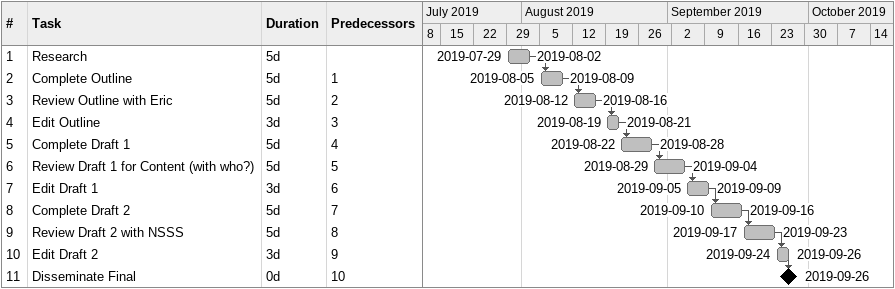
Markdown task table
| ID | Task | Duration | Start | Finish | Predecessors |
|---|---|---|---|---|---|
| 1 | Research | 5d | 2019-07-29 | 2019-08-02 |  |
| 2 | Complete Outline | 5d | 2019-08-05 | 2019-08-09 | 1 |
| 3 | Review Outline with Eric | 5d | 2019-08-12 | 2019-08-16 | 2 |
| 4 | Edit Outline | 3d | 2019-08-19 | 2019-08-21 | 3 |
| 5 | Complete Draft 1 | 5d | 2019-08-22 | 2019-08-28 | 4 |
| 6 | Review Draft 1 for Content (with who?) | 5d | 2019-08-29 | 2019-09-04 | 5 |
| 7 | Edit Draft 1 | 3d | 2019-09-05 | 2019-09-09 | 6 |
| 8 | Complete Draft 2 | 5d | 2019-09-10 | 2019-09-16 | 7 |
| 9 | Review Draft 2 with NSSS | 5d | 2019-09-17 | 2019-09-23 | 8 |
| 10 | Edit Draft 2 | 3d | 2019-09-24 | 2019-09-26 | 9 |
| 11 | Disseminate Final | 0d | 2019-09-26 | 2019-09-26 | 10 |
